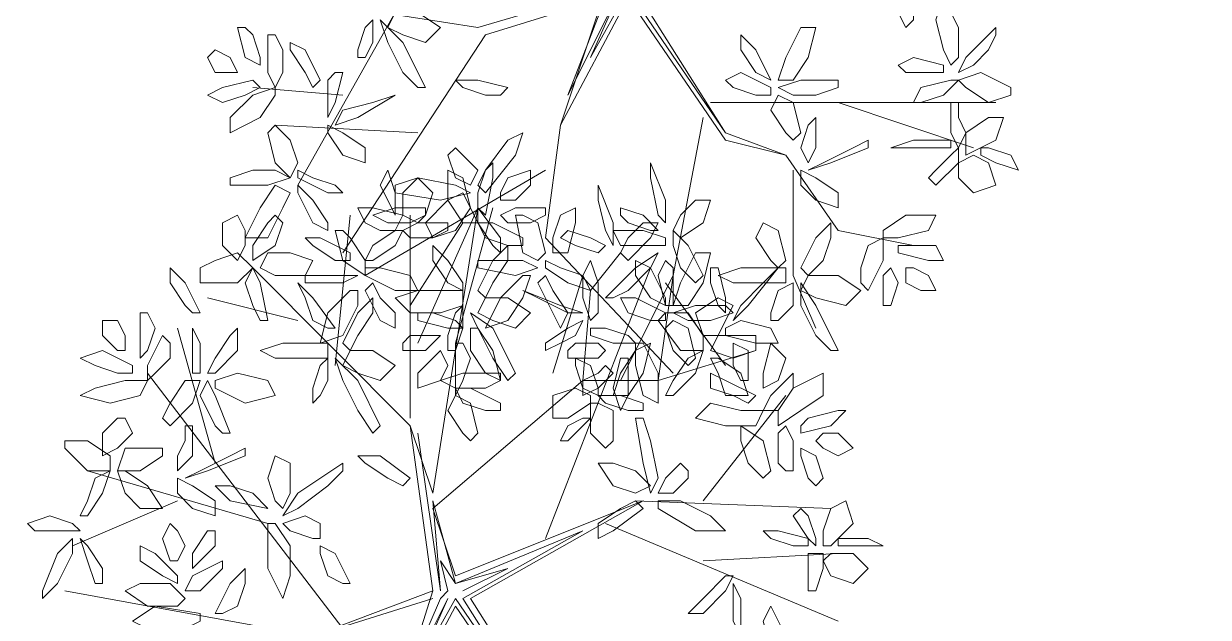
# Model space of a CAD drawing. Header units: millimetres. Extents: x 2529 to 2673, y 1639 to 1859.
# Drawn here: x 2637.251 to 2641.707, y 1714.705 to 1716.936 of the extents above; entities that cross this region are included whole.
import ezdxf

# ---------------------------------------------------------------- set-up
doc = ezdxf.new("R2010")
doc.units = ezdxf.units.MM
doc.layers.add('PDF_0', color=7, linetype='Continuous')

msp = doc.modelspace()

# ---------------------------------------------------------------- linework, layer by layer
at = {"layer": 'PDF_0', "lineweight": 9}
for points in [[(2640.597, 1717.0631), (2640.597, 1716.9501), (2640.5687, 1716.9219), (2640.5405, 1716.9784), (2640.5405, 1717.1196), (2640.5687, 1717.1196)], [(2640.7382, 1716.7807), (2640.7664, 1716.8089), (2640.7664, 1716.9219), (2640.7099, 1717.0348), (2640.6817, 1716.9501), (2640.7099, 1716.8372)], [(2638.6202, 1716.9219), (2638.6484, 1716.9784), (2638.7332, 1716.9784), (2638.8179, 1716.9219), (2638.7614, 1716.8654), (2638.6767, 1716.8936)], [(2638.1119, 1716.8936), (2638.1401, 1716.8089), (2638.1401, 1716.7807), (2638.0836, 1716.8089), (2638.0554, 1716.9219), (2638.0836, 1716.9219)], [(2638.5072, 1716.8089), (2638.5355, 1716.8089), (2638.5637, 1716.8654), (2638.5637, 1716.9501), (2638.5355, 1716.9219), (2638.5072, 1716.8372)], [(2638.6767, 1716.7524), (2638.6202, 1716.8654), (2638.592, 1716.9501), (2638.6767, 1716.8654), (2638.7614, 1716.696), (2638.7332, 1716.696)], [(2640.0887, 1716.7242), (2640.1451, 1716.7242), (2640.2016, 1716.8089), (2640.2299, 1716.9219), (2640.1734, 1716.9219), (2640.1169, 1716.8089)], [(2640.8794, 1716.8372), (2640.8229, 1716.7807), (2640.7664, 1716.7524), (2640.7946, 1716.8089), (2640.9076, 1716.9219), (2640.9076, 1716.8936)], [(2638.2248, 1716.8372), (2638.2248, 1716.7524), (2638.1966, 1716.696), (2638.1684, 1716.7524), (2638.1684, 1716.8936), (2638.1966, 1716.8936)], [(2640.0039, 1716.7524), (2640.0604, 1716.7242), (2640.0039, 1716.8372), (2639.9475, 1716.8936), (2639.9475, 1716.8372)], [(2638.0554, 1716.7524), (2637.9707, 1716.7524), (2637.9424, 1716.8089), (2637.9707, 1716.8372), (2638.0272, 1716.8089)], [(2638.3096, 1716.7524), (2638.2531, 1716.8372), (2638.2531, 1716.8654), (2638.3096, 1716.8372), (2638.366, 1716.7242), (2638.3378, 1716.696)], [(2640.6535, 1716.7524), (2640.5687, 1716.7524), (2640.5405, 1716.7807), (2640.597, 1716.8089), (2640.7099, 1716.7807), (2640.7099, 1716.7524)], [(2638.3943, 1716.7242), (2638.3943, 1716.6395), (2638.3943, 1716.583), (2638.4225, 1716.6395), (2638.4508, 1716.7524), (2638.4225, 1716.7524)], [(2640.0039, 1716.6677), (2639.9192, 1716.696), (2639.891, 1716.7242), (2639.9475, 1716.7524), (2640.0604, 1716.696), (2640.0604, 1716.6677)], [(2640.8794, 1716.6395), (2640.7946, 1716.696), (2640.7664, 1716.7242), (2640.8511, 1716.7524), (2640.9641, 1716.696), (2640.9641, 1716.6677)], [(2638.0836, 1716.6677), (2637.9989, 1716.6395), (2637.9424, 1716.6677), (2637.9989, 1716.696), (2638.1119, 1716.7242), (2638.1401, 1716.696)], [(2638.1966, 1716.696), (2638.1966, 1716.6677), (2638.1401, 1716.583), (2638.0272, 1716.5265), (2638.0272, 1716.583), (2638.1119, 1716.6677)], [(2638.9873, 1716.6677), (2638.9026, 1716.696), (2638.8744, 1716.7242), (2638.9591, 1716.7242), (2639.072, 1716.696), (2639.0438, 1716.6677)], [(2640.2299, 1716.6677), (2640.1451, 1716.6677), (2640.0887, 1716.696), (2640.1734, 1716.7242), (2640.3146, 1716.7242), (2640.3146, 1716.696)], [(2640.7099, 1716.6677), (2640.6252, 1716.6395), (2640.597, 1716.6395), (2640.6252, 1716.696), (2640.7382, 1716.7242), (2640.7664, 1716.7242)], [(2638.5637, 1716.6395), (2638.6484, 1716.6677), (2638.5072, 1716.583), (2638.4225, 1716.5548), (2638.4508, 1716.6112)], [(2640.1169, 1716.5265), (2640.0604, 1716.6112), (2640.0887, 1716.6677), (2640.1451, 1716.6395), (2640.1734, 1716.5265), (2640.1451, 1716.4983)], [(2640.7664, 1716.583), (2640.7946, 1716.5265), (2640.7664, 1716.47), (2640.7382, 1716.5265), (2640.7382, 1716.6395), (2640.7664, 1716.6395)], [(2640.2016, 1716.5548), (2640.2299, 1716.583), (2640.2299, 1716.47), (2640.2016, 1716.4136), (2640.1734, 1716.47)], [(2640.7946, 1716.5265), (2640.8794, 1716.583), (2640.9358, 1716.583), (2640.9076, 1716.4983), (2640.7946, 1716.4418), (2640.7946, 1716.47)], [(2638.2531, 1716.4983), (2638.2813, 1716.4136), (2638.2531, 1716.3571), (2638.1966, 1716.4136), (2638.1684, 1716.5265), (2638.1966, 1716.5548)], [(2638.3943, 1716.5548), (2638.3943, 1716.5265), (2638.4508, 1716.4418), (2638.5355, 1716.4136), (2638.5355, 1716.47), (2638.4508, 1716.5265)], [(2638.9873, 1716.3853), (2639.072, 1716.4983), (2639.1285, 1716.5265), (2639.1003, 1716.4418), (2638.9873, 1716.3006), (2638.9591, 1716.3289)], [(2640.3711, 1716.47), (2640.2581, 1716.4136), (2640.2016, 1716.3853), (2640.2863, 1716.4136), (2640.4275, 1716.47), (2640.4275, 1716.4983)], [(2640.6817, 1716.47), (2640.5687, 1716.47), (2640.5123, 1716.47), (2640.597, 1716.4983), (2640.7382, 1716.4983), (2640.7382, 1716.47)], [(2638.8744, 1716.47), (2638.8461, 1716.4418), (2638.8744, 1716.3571), (2638.9308, 1716.3289), (2638.9591, 1716.3853), (2638.9026, 1716.4418)], [(2640.6817, 1716.3853), (2640.7382, 1716.4418), (2640.7664, 1716.47), (2640.7664, 1716.4136), (2640.6817, 1716.3289), (2640.6535, 1716.3571)], [(2640.7664, 1716.4136), (2640.8229, 1716.4418), (2640.8794, 1716.4136), (2640.9076, 1716.3289), (2640.8229, 1716.3006), (2640.7664, 1716.3571)], [(2640.8511, 1716.47), (2640.8511, 1716.4418), (2640.9076, 1716.4136), (2640.9923, 1716.3853), (2640.9641, 1716.4418), (2640.8794, 1716.47)], [(2638.1119, 1716.3853), (2638.1966, 1716.3853), (2638.2531, 1716.3571), (2638.1684, 1716.3289), (2638.0272, 1716.3289), (2638.0272, 1716.3571)], [(2638.3378, 1716.3571), (2638.4225, 1716.3289), (2638.4508, 1716.3006), (2638.3943, 1716.3006), (2638.2813, 1716.3571), (2638.2813, 1716.3853)], [(2638.6484, 1716.2159), (2638.6484, 1716.2441), (2638.6484, 1716.3006), (2638.6202, 1716.3853), (2638.592, 1716.3289), (2638.6202, 1716.2724)], [(2638.9591, 1716.1877), (2638.9026, 1716.1877), (2638.8461, 1716.2724), (2638.8461, 1716.3853), (2638.9026, 1716.3571), (2638.9308, 1716.2441)], [(2638.9591, 1716.3006), (2638.9873, 1716.3853), (2639.0156, 1716.4136), (2639.0156, 1716.3571), (2638.9873, 1716.2159), (2638.9591, 1716.2441)], [(2639.0438, 1716.2724), (2639.0438, 1716.3006), (2639.072, 1716.3571), (2639.1568, 1716.3853), (2639.1568, 1716.3289), (2639.1003, 1716.2724)], [(2639.6086, 1716.3571), (2639.6086, 1716.4136), (2639.6651, 1716.2724), (2639.6651, 1716.1877), (2639.6368, 1716.2159)], [(2640.1734, 1716.3853), (2640.1734, 1716.3289), (2640.2299, 1716.2724), (2640.3146, 1716.2441), (2640.3146, 1716.3006), (2640.2299, 1716.3571)], [(2638.7332, 1716.3571), (2638.8744, 1716.3289), (2638.9308, 1716.3006), (2638.8179, 1716.2724), (2638.6484, 1716.3006), (2638.6484, 1716.3289)], [(2638.7332, 1716.1877), (2638.6767, 1716.2159), (2638.6767, 1716.3006), (2638.7332, 1716.3571), (2638.7896, 1716.3006), (2638.7614, 1716.2159)], [(2638.2531, 1716.3006), (2638.1966, 1716.3289), (2638.1401, 1716.2441), (2638.0836, 1716.1312), (2638.1684, 1716.1312), (2638.2248, 1716.2441)], [(2638.3378, 1716.2724), (2638.3943, 1716.1877), (2638.3943, 1716.1594), (2638.3378, 1716.1877), (2638.2813, 1716.3006), (2638.2813, 1716.3289)], [(2638.9026, 1716.3006), (2638.9308, 1716.2441), (2638.8744, 1716.1594), (2638.7896, 1716.1312), (2638.7614, 1716.1877), (2638.8461, 1716.2724)], [(2639.4109, 1716.2724), (2639.4109, 1716.3289), (2639.4674, 1716.1877), (2639.4674, 1716.1029), (2639.4391, 1716.1594)], [(2639.6933, 1716.1594), (2639.7215, 1716.1312), (2639.8063, 1716.1877), (2639.8345, 1716.2724), (2639.778, 1716.2724), (2639.7215, 1716.2159)], [(2638.0836, 1716.1594), (2638.0836, 1716.1029), (2638.0554, 1716.0465), (2637.9989, 1716.1029), (2637.9989, 1716.1877), (2638.0554, 1716.2159)], [(2638.1966, 1716.2159), (2638.2248, 1716.1877), (2638.1966, 1716.1029), (2638.1119, 1716.0465), (2638.1119, 1716.1029), (2638.1684, 1716.1877)], [(2638.592, 1716.1594), (2638.5355, 1716.1877), (2638.5072, 1716.2441), (2638.5637, 1716.2441), (2638.6767, 1716.2159), (2638.6484, 1716.1594)], [(2638.7049, 1716.1877), (2638.6202, 1716.1877), (2638.5637, 1716.2159), (2638.6484, 1716.2441), (2638.7614, 1716.2441), (2638.7614, 1716.2159)], [(2638.9591, 1716.1877), (2638.9591, 1716.2441), (2639.0438, 1716.1312), (2639.0438, 1716.0747), (2639.0156, 1716.1029)], [(2639.1568, 1716.1877), (2639.072, 1716.1877), (2639.0438, 1716.2159), (2639.1003, 1716.2441), (2639.2132, 1716.2441), (2639.2132, 1716.2159)], [(2639.185, 1716.1877), (2639.2132, 1716.0747), (2639.185, 1716.0465), (2639.1285, 1716.0747), (2639.1003, 1716.2159), (2639.1285, 1716.2159)], [(2639.2415, 1716.1312), (2639.2697, 1716.2159), (2639.3262, 1716.2441), (2639.3262, 1716.1877), (2639.2979, 1716.0747), (2639.2415, 1716.0747)], [(2639.5239, 1716.1877), (2639.6086, 1716.1594), (2639.6368, 1716.1594), (2639.5803, 1716.2159), (2639.4956, 1716.2441), (2639.4956, 1716.2159)], [(2640.484, 1716.1312), (2640.484, 1716.1594), (2640.5687, 1716.2159), (2640.6817, 1716.2159), (2640.6535, 1716.1594), (2640.5405, 1716.1312)], [(2638.479, 1716.1312), (2638.5355, 1716.0465), (2638.5355, 1715.99), (2638.4508, 1716.0465), (2638.4225, 1716.1594), (2638.4508, 1716.1594)], [(2638.5637, 1716.1029), (2638.6484, 1716.1594), (2638.6767, 1716.1594), (2638.6484, 1716.1029), (2638.5637, 1716.0465), (2638.5355, 1716.0465)], [(2638.7896, 1716.1312), (2638.7049, 1716.1312), (2638.6767, 1716.1594), (2638.7332, 1716.1877), (2638.8461, 1716.1877), (2638.8461, 1716.1594)], [(2639.072, 1716.1029), (2638.9873, 1716.1312), (2638.9591, 1716.1877), (2639.0156, 1716.1877), (2639.1285, 1716.1312), (2639.1285, 1716.1029)], [(2639.3262, 1716.1029), (2639.4109, 1716.0747), (2639.4391, 1716.1029), (2639.3827, 1716.1312), (2639.2979, 1716.1594), (2639.2697, 1716.1312)], [(2639.6651, 1716.1029), (2639.6651, 1716.1312), (2639.5803, 1716.1594), (2639.4674, 1716.1594), (2639.4956, 1716.1029), (2639.6086, 1716.1029)], [(2639.4956, 1716.0747), (2639.5239, 1716.0465), (2639.6086, 1716.1312), (2639.6368, 1716.1877), (2639.5803, 1716.1877), (2639.5239, 1716.1312)], [(2639.7215, 1716.0182), (2639.6933, 1716.1029), (2639.6933, 1716.1594), (2639.7498, 1716.1029), (2639.8063, 1715.99), (2639.778, 1715.9617)], [(2640.0604, 1716.0465), (2640.0039, 1716.1312), (2640.0322, 1716.1877), (2640.0887, 1716.1594), (2640.1169, 1716.0465), (2640.0887, 1716.0182)], [(2640.2581, 1716.0465), (2640.2863, 1716.1312), (2640.2863, 1716.1877), (2640.2299, 1716.1312), (2640.1734, 1716.0182), (2640.2016, 1715.99)], [(2638.4225, 1716.0465), (2638.3378, 1716.1029), (2638.3096, 1716.1312), (2638.366, 1716.1312), (2638.479, 1716.0747), (2638.479, 1716.0465)], [(2640.3993, 1716.0182), (2640.4275, 1716.1029), (2640.484, 1716.1312), (2640.484, 1716.0465), (2640.4275, 1715.9335), (2640.3993, 1715.9617)], [(2637.9707, 1716.0465), (2638.0554, 1716.0747), (2638.1119, 1716.0182), (2638.0554, 1715.9617), (2637.9142, 1715.9617), (2637.9142, 1716.0182)], [(2638.1401, 1716.0182), (2638.1684, 1716.0747), (2638.2531, 1716.0747), (2638.3378, 1716.0465), (2638.3096, 1715.99), (2638.1966, 1715.99)], [(2638.8461, 1715.9617), (2638.7896, 1716.0465), (2638.7896, 1716.1029), (2638.8461, 1716.0465), (2638.9026, 1715.9617), (2638.9026, 1715.9335)], [(2639.0156, 1715.9617), (2639.072, 1716.0465), (2639.072, 1716.1029), (2639.0156, 1716.0465), (2638.9591, 1715.9335), (2638.9873, 1715.9053)], [(2639.5239, 1715.9335), (2639.6086, 1716.0182), (2639.6368, 1716.0747), (2639.5521, 1716.0182), (2639.4391, 1715.9053), (2639.4674, 1715.9053)], [(2639.6933, 1715.877), (2639.7498, 1715.877), (2639.8063, 1715.9617), (2639.8345, 1716.0747), (2639.778, 1716.0747), (2639.7215, 1715.9617)], [(2640.597, 1716.1029), (2640.6817, 1716.1029), (2640.7099, 1716.0465), (2640.6535, 1716.0465), (2640.5405, 1716.0747), (2640.5405, 1716.1029)], [(2639.0156, 1716.0465), (2639.1285, 1716.0465), (2639.185, 1716.0182), (2639.1003, 1715.99), (2638.9591, 1716.0182), (2638.9591, 1716.0465)], [(2639.2697, 1716.0182), (2639.3544, 1715.99), (2639.3827, 1715.9335), (2639.2979, 1715.9617), (2639.2132, 1716.0182), (2639.2132, 1716.0465)], [(2639.3827, 1715.8205), (2639.4109, 1715.8488), (2639.4109, 1715.9617), (2639.3827, 1716.0465), (2639.3544, 1715.99), (2639.3544, 1715.9053)], [(2639.6086, 1715.9053), (2639.5521, 1715.99), (2639.5521, 1716.0465), (2639.6086, 1716.0182), (2639.6651, 1715.9053), (2639.6651, 1715.877)], [(2639.6933, 1715.9335), (2639.6933, 1716.0182), (2639.6651, 1716.0465), (2639.6368, 1715.99), (2639.6651, 1715.877), (2639.6933, 1715.877)], [(2637.8577, 1715.877), (2637.8012, 1715.9617), (2637.8012, 1716.0182), (2637.8577, 1715.9617), (2637.9142, 1715.8488), (2637.886, 1715.8488)], [(2638.1119, 1715.877), (2638.0836, 1715.9617), (2638.1119, 1716.0182), (2638.1401, 1715.9617), (2638.1684, 1715.8205), (2638.1401, 1715.8205)], [(2638.366, 1715.99), (2638.479, 1715.99), (2638.5072, 1715.99), (2638.4508, 1715.9617), (2638.3096, 1715.9617), (2638.3096, 1715.99)], [(2638.592, 1716.0182), (2638.7049, 1715.99), (2638.7332, 1715.9335), (2638.6484, 1715.9335), (2638.5355, 1715.99), (2638.5355, 1716.0182)], [(2639.1568, 1715.99), (2639.1285, 1715.99), (2639.0438, 1715.9053), (2638.9873, 1715.7923), (2639.072, 1715.8205), (2639.1285, 1715.9053)], [(2639.2415, 1715.9335), (2639.2979, 1715.8488), (2639.2697, 1715.7923), (2639.2415, 1715.8488), (2639.185, 1715.9617), (2639.2132, 1715.99)], [(2639.8345, 1715.9617), (2639.8627, 1715.877), (2639.891, 1715.8488), (2639.891, 1715.9053), (2639.8627, 1716.0182), (2639.8345, 1716.0182)], [(2640.0604, 1715.9617), (2639.9192, 1715.9617), (2639.8627, 1715.99), (2639.9475, 1716.0182), (2640.1169, 1716.0182), (2640.1169, 1715.9617)], [(2640.0322, 1715.9617), (2640.0887, 1716.0182), (2639.9757, 1715.877), (2639.9192, 1715.8205), (2639.9475, 1715.877)], [(2640.1734, 1715.9335), (2640.2016, 1715.99), (2640.3146, 1715.99), (2640.3993, 1715.9335), (2640.3428, 1715.877), (2640.2299, 1715.9053)], [(2640.484, 1715.9053), (2640.484, 1715.99), (2640.5123, 1716.0182), (2640.5405, 1715.9617), (2640.5123, 1715.877), (2640.484, 1715.877)], [(2640.5687, 1716.0182), (2640.597, 1716.0182), (2640.6535, 1715.99), (2640.6817, 1715.9335), (2640.6252, 1715.9335), (2640.5687, 1715.9617)], [(2638.3378, 1715.8205), (2638.3096, 1715.9053), (2638.2813, 1715.9617), (2638.3378, 1715.9053), (2638.4225, 1715.7923), (2638.3943, 1715.7923)], [(2638.592, 1715.9053), (2638.6484, 1715.8488), (2638.6484, 1715.7923), (2638.592, 1715.8205), (2638.5355, 1715.9335), (2638.5637, 1715.9617)], [(2640.0604, 1715.8205), (2640.0887, 1715.8205), (2640.1451, 1715.877), (2640.1451, 1715.9617), (2640.0887, 1715.9335), (2640.0604, 1715.8488)], [(2640.2299, 1715.7641), (2640.1734, 1715.877), (2640.1734, 1715.9617), (2640.2299, 1715.877), (2640.3146, 1715.7076), (2640.2863, 1715.7076)], [(2638.5072, 1715.9335), (2638.479, 1715.9335), (2638.3943, 1715.8488), (2638.366, 1715.7358), (2638.4508, 1715.7641), (2638.5072, 1715.877)], [(2638.5072, 1715.7641), (2638.5637, 1715.8488), (2638.5637, 1715.9053), (2638.5072, 1715.8488), (2638.4508, 1715.7358), (2638.479, 1715.7076)], [(2638.8179, 1715.8488), (2638.7049, 1715.8488), (2638.6484, 1715.9053), (2638.7332, 1715.9335), (2638.9026, 1715.9335), (2638.9026, 1715.877)], [(2638.9591, 1715.8488), (2638.9873, 1715.9053), (2639.072, 1715.9053), (2639.1568, 1715.8488), (2639.1003, 1715.7923), (2639.0156, 1715.8205)], [(2639.185, 1715.9053), (2639.1285, 1715.9335), (2639.2697, 1715.877), (2639.3544, 1715.8488), (2639.2979, 1715.8488)], [(2639.6086, 1715.8205), (2639.5239, 1715.8488), (2639.4956, 1715.9053), (2639.5521, 1715.9053), (2639.6651, 1715.8488), (2639.6651, 1715.8205)], [(2639.891, 1715.8205), (2639.8627, 1715.7641), (2639.8063, 1715.7641), (2639.778, 1715.8488), (2639.8627, 1715.9053), (2639.9192, 1715.877)], [(2637.7448, 1715.7923), (2637.7165, 1715.7076), (2637.6883, 1715.6793), (2637.6883, 1715.7358), (2637.6883, 1715.8488), (2637.7165, 1715.8488)], [(2638.7896, 1715.8488), (2638.8744, 1715.8205), (2638.9026, 1715.7923), (2638.8461, 1715.7923), (2638.7332, 1715.8205), (2638.7332, 1715.8488)], [(2638.8461, 1715.7076), (2638.8744, 1715.7076), (2638.9026, 1715.7923), (2638.9026, 1715.877), (2638.8744, 1715.8488), (2638.8461, 1715.7641)], [(2639.0156, 1715.6793), (2638.9591, 1715.7923), (2638.9308, 1715.8488), (2639.0156, 1715.7923), (2639.1003, 1715.6229), (2639.072, 1715.5946)], [(2639.7498, 1715.8488), (2639.8063, 1715.7641), (2639.8063, 1715.7076), (2639.7215, 1715.7076), (2639.6368, 1715.8205), (2639.6651, 1715.8488)], [(2639.8345, 1715.8205), (2639.7498, 1715.8205), (2639.6933, 1715.8488), (2639.778, 1715.877), (2639.891, 1715.877), (2639.9192, 1715.8488)], [(2637.6318, 1715.7076), (2637.6036, 1715.7076), (2637.5471, 1715.7641), (2637.5471, 1715.8205), (2637.6036, 1715.8205), (2637.6318, 1715.7641)], [(2639.2697, 1715.7358), (2639.3262, 1715.7641), (2639.3544, 1715.8205), (2639.2979, 1715.7923), (2639.2132, 1715.7358), (2639.2132, 1715.7076)], [(2639.6933, 1715.7076), (2639.6651, 1715.7923), (2639.6933, 1715.8205), (2639.7498, 1715.7923), (2639.778, 1715.6793), (2639.7498, 1715.6511)], [(2639.891, 1715.7923), (2639.891, 1715.7641), (2640.0039, 1715.7358), (2640.0887, 1715.7358), (2640.0604, 1715.7923), (2639.9475, 1715.8205)], [(2637.8012, 1715.6793), (2637.7448, 1715.6229), (2637.7165, 1715.5946), (2637.7165, 1715.6511), (2637.773, 1715.7641), (2637.8012, 1715.7358)], [(2637.886, 1715.6511), (2637.886, 1715.7641), (2637.886, 1715.7923), (2637.9142, 1715.7358), (2637.9142, 1715.6229), (2637.886, 1715.6229)], [(2637.9707, 1715.6793), (2638.0272, 1715.7641), (2638.0554, 1715.7923), (2638.0554, 1715.7076), (2637.9707, 1715.6229), (2637.9424, 1715.6229)], [(2638.7049, 1715.7641), (2638.7896, 1715.7641), (2638.8179, 1715.7641), (2638.7614, 1715.7076), (2638.6767, 1715.7076), (2638.6767, 1715.7358)], [(2638.9308, 1715.7923), (2638.9591, 1715.7923), (2639.0156, 1715.7076), (2639.0438, 1715.5946), (2638.9873, 1715.6229), (2638.9308, 1715.7076)], [(2639.4391, 1715.7923), (2639.5239, 1715.7641), (2639.5521, 1715.7358), (2639.4674, 1715.7358), (2639.3827, 1715.7641), (2639.3827, 1715.7923)], [(2640.0039, 1715.7641), (2640.0039, 1715.7076), (2639.9192, 1715.6793), (2639.8345, 1715.7076), (2639.8627, 1715.7641), (2639.9475, 1715.7641)], [(2638.3096, 1715.6793), (2638.1966, 1715.6793), (2638.1401, 1715.7076), (2638.2248, 1715.7358), (2638.3943, 1715.7358), (2638.3943, 1715.6793)], [(2638.9308, 1715.6793), (2638.9026, 1715.5946), (2638.8744, 1715.5381), (2638.8744, 1715.6229), (2638.8744, 1715.7358), (2638.9026, 1715.7358)], [(2639.3262, 1715.7358), (2639.4109, 1715.7358), (2639.4391, 1715.7076), (2639.4109, 1715.6793), (2639.2979, 1715.6793), (2639.2979, 1715.7076)], [(2639.4674, 1715.5381), (2639.5239, 1715.5381), (2639.5803, 1715.6229), (2639.6086, 1715.7358), (2639.5521, 1715.7076), (2639.4956, 1715.6229)], [(2639.5521, 1715.7358), (2639.5803, 1715.7358), (2639.6368, 1715.6229), (2639.6368, 1715.5099), (2639.5803, 1715.5381), (2639.5521, 1715.6511)], [(2639.9757, 1715.5946), (2639.9475, 1715.5946), (2639.9192, 1715.6511), (2639.9192, 1715.7358), (2639.9757, 1715.7076), (2639.9757, 1715.6511)], [(2640.1169, 1715.6793), (2640.0887, 1715.5946), (2640.0322, 1715.5664), (2640.0322, 1715.6229), (2640.0604, 1715.7358), (2640.0887, 1715.7076)], [(2637.6036, 1715.6229), (2637.5189, 1715.6511), (2637.4624, 1715.6793), (2637.5471, 1715.7076), (2637.66, 1715.6511), (2637.66, 1715.6229)], [(2638.3378, 1715.5099), (2638.366, 1715.5381), (2638.3943, 1715.5946), (2638.3943, 1715.6793), (2638.366, 1715.6511), (2638.3378, 1715.5664)], [(2638.5072, 1715.4817), (2638.4508, 1715.5946), (2638.4225, 1715.6793), (2638.5072, 1715.5946), (2638.592, 1715.4252), (2638.5637, 1715.3969)], [(2638.4508, 1715.6511), (2638.479, 1715.7076), (2638.5637, 1715.7076), (2638.6484, 1715.6511), (2638.592, 1715.5946), (2638.5072, 1715.6229)], [(2638.8179, 1715.7076), (2638.8461, 1715.6511), (2638.8179, 1715.5946), (2638.7332, 1715.5664), (2638.7332, 1715.6229), (2638.7896, 1715.6793)], [(2639.3827, 1715.6511), (2639.4109, 1715.5664), (2639.4109, 1715.5381), (2639.3544, 1715.5664), (2639.3262, 1715.6511), (2639.3262, 1715.6793)], [(2639.5239, 1715.6229), (2639.5239, 1715.5381), (2639.4956, 1715.4817), (2639.4674, 1715.5664), (2639.4956, 1715.6793), (2639.5239, 1715.6793)], [(2639.6933, 1715.5946), (2639.7498, 1715.6793), (2639.8063, 1715.7076), (2639.778, 1715.6229), (2639.6933, 1715.5381), (2639.6651, 1715.5381)], [(2639.8345, 1715.6793), (2639.8627, 1715.6793), (2639.9475, 1715.6229), (2639.9757, 1715.5381), (2639.891, 1715.5381), (2639.8627, 1715.6229)], [(2639.4391, 1715.6511), (2639.4674, 1715.6229), (2639.4109, 1715.5664), (2639.3544, 1715.5381), (2639.3544, 1715.5946), (2639.4109, 1715.6229)], [(2637.7165, 1715.5946), (2637.6883, 1715.5381), (2637.5753, 1715.5099), (2637.4624, 1715.5381), (2637.5189, 1715.5664), (2637.6318, 1715.5946)], [(2637.8012, 1715.5099), (2637.8577, 1715.5946), (2637.9142, 1715.5946), (2637.886, 1715.5099), (2637.8012, 1715.4252), (2637.773, 1715.4534)], [(2637.9707, 1715.4252), (2637.9142, 1715.5381), (2637.9424, 1715.5946), (2637.9707, 1715.5381), (2638.0272, 1715.3969), (2637.9989, 1715.3969)], [(2637.9707, 1715.5946), (2637.9707, 1715.5664), (2638.0836, 1715.5099), (2638.1966, 1715.5381), (2638.1684, 1715.5946), (2638.0554, 1715.6229)], [(2638.9873, 1715.5664), (2638.8744, 1715.5664), (2638.8179, 1715.5946), (2638.9026, 1715.6229), (2639.0438, 1715.6229), (2639.0438, 1715.5946)], [(2639.9192, 1715.5381), (2639.8345, 1715.5664), (2639.8345, 1715.6229), (2639.891, 1715.5946), (2640.0039, 1715.5381), (2639.9757, 1715.5099)], [(2640.1451, 1715.5664), (2640.0887, 1715.4817), (2640.0322, 1715.4817), (2640.0604, 1715.5381), (2640.1451, 1715.6229), (2640.1451, 1715.5946)], [(2640.0887, 1715.4252), (2640.0887, 1715.4817), (2640.1451, 1715.5664), (2640.2581, 1715.6229), (2640.2581, 1715.5381), (2640.1734, 1715.4817)], [(2638.9026, 1715.3969), (2638.8461, 1715.4817), (2638.8744, 1715.5381), (2638.9308, 1715.5099), (2638.9591, 1715.3969), (2638.9308, 1715.3687)], [(2638.9873, 1715.4817), (2638.9026, 1715.5099), (2638.8744, 1715.5664), (2638.9308, 1715.5664), (2639.0438, 1715.5099), (2639.0438, 1715.4817)], [(2639.3827, 1715.5381), (2639.3827, 1715.5099), (2639.2979, 1715.4534), (2639.2415, 1715.4534), (2639.2415, 1715.5381), (2639.3262, 1715.5664)], [(2639.5239, 1715.4817), (2639.4391, 1715.5099), (2639.4109, 1715.5381), (2639.4956, 1715.5381), (2639.5803, 1715.5099), (2639.5803, 1715.4817)], [(2639.4674, 1715.4817), (2639.4674, 1715.3687), (2639.4391, 1715.3405), (2639.3827, 1715.3969), (2639.3827, 1715.5099), (2639.4109, 1715.5099)], [(2640.0322, 1715.4817), (2640.0039, 1715.4252), (2639.891, 1715.4252), (2639.778, 1715.4534), (2639.8345, 1715.5099), (2639.9475, 1715.4817)], [(2637.66, 1715.3969), (2637.6036, 1715.3405), (2637.5471, 1715.3122), (2637.5471, 1715.3969), (2637.6036, 1715.4534), (2637.6318, 1715.4534)], [(2639.3827, 1715.4534), (2639.3544, 1715.4534), (2639.2979, 1715.4252), (2639.2697, 1715.3687), (2639.2979, 1715.3687), (2639.3544, 1715.4252)], [(2639.6086, 1715.3687), (2639.6368, 1715.2275), (2639.6086, 1715.171), (2639.5803, 1715.284), (2639.5521, 1715.4534), (2639.5803, 1715.4534)], [(2640.2016, 1715.4534), (2640.3146, 1715.4817), (2640.3428, 1715.4817), (2640.2863, 1715.4252), (2640.1734, 1715.3969), (2640.1734, 1715.4252)], [(2637.8577, 1715.3687), (2637.8295, 1715.3122), (2637.8295, 1715.2557), (2637.886, 1715.3122), (2637.886, 1715.4252), (2637.8577, 1715.4252)], [(2639.9757, 1715.284), (2639.9475, 1715.3687), (2639.9475, 1715.4252), (2640.0322, 1715.3687), (2640.0604, 1715.2557), (2640.0322, 1715.2275)], [(2640.0887, 1715.284), (2640.0887, 1715.3969), (2640.1169, 1715.4252), (2640.1451, 1715.3687), (2640.1451, 1715.2557), (2640.1169, 1715.2557)], [(2637.4906, 1715.3687), (2637.5753, 1715.3122), (2637.5753, 1715.2557), (2637.4906, 1715.2557), (2637.4059, 1715.3405), (2637.4059, 1715.3687)], [(2640.2299, 1715.3687), (2640.2581, 1715.3969), (2640.3146, 1715.3969), (2640.3711, 1715.3405), (2640.3146, 1715.3122), (2640.2581, 1715.3405)], [(2637.773, 1715.3405), (2637.773, 1715.3122), (2637.6883, 1715.2557), (2637.6036, 1715.2557), (2637.6318, 1715.3405), (2637.7165, 1715.3405)], [(2638.0272, 1715.3122), (2637.9142, 1715.2557), (2637.8577, 1715.2275), (2637.9424, 1715.2557), (2638.0836, 1715.3122), (2638.0836, 1715.3405)], [(2638.2248, 1715.1145), (2638.1966, 1715.1428), (2638.1684, 1715.2275), (2638.1966, 1715.3122), (2638.2531, 1715.284), (2638.2531, 1715.171)], [(2638.6202, 1715.2275), (2638.5355, 1715.284), (2638.5072, 1715.3122), (2638.592, 1715.3122), (2638.7049, 1715.2275), (2638.6767, 1715.1993)], [(2640.2016, 1715.2275), (2640.1734, 1715.3122), (2640.1734, 1715.3405), (2640.2299, 1715.3122), (2640.2581, 1715.2275), (2640.2299, 1715.1993)], [(2638.3943, 1715.1993), (2638.2813, 1715.1145), (2638.2248, 1715.0863), (2638.2813, 1715.171), (2638.4508, 1715.284), (2638.4508, 1715.2557)], [(2639.6086, 1715.1993), (2639.5521, 1715.171), (2639.4674, 1715.1993), (2639.4109, 1715.284), (2639.4674, 1715.284), (2639.5521, 1715.2557)], [(2639.7498, 1715.2557), (2639.7215, 1715.284), (2639.6651, 1715.2275), (2639.6368, 1715.171), (2639.6933, 1715.171), (2639.7498, 1715.2275)], [(2637.4906, 1715.1428), (2637.5189, 1715.2275), (2637.5753, 1715.2557), (2637.5471, 1715.171), (2637.4906, 1715.0863), (2637.4624, 1715.0863)], [(2637.6036, 1715.2557), (2637.6318, 1715.2557), (2637.7165, 1715.1993), (2637.773, 1715.1145), (2637.6883, 1715.1145), (2637.6318, 1715.171)], [(2637.8295, 1715.2275), (2637.8295, 1715.171), (2637.886, 1715.1145), (2637.9707, 1715.0863), (2637.9707, 1715.1428), (2637.886, 1715.1993)], [(2638.1119, 1715.171), (2638.1684, 1715.1145), (2638.0272, 1715.1428), (2637.9707, 1715.1993), (2638.0272, 1715.1993)], [(2639.4956, 1715.1145), (2639.4109, 1715.0581), (2639.4109, 1715.0016), (2639.4674, 1715.0298), (2639.5803, 1715.1145), (2639.5521, 1715.1428)], [(2639.7215, 1715.1428), (2639.8345, 1715.0863), (2639.891, 1715.0298), (2639.778, 1715.0298), (2639.6368, 1715.1145), (2639.6368, 1715.1428)], [(2640.2581, 1715.0298), (2640.2863, 1715.1145), (2640.3428, 1715.1428), (2640.3711, 1715.0581), (2640.2863, 1714.9733), (2640.2581, 1714.9733)], [(2640.2016, 1715.0863), (2640.2299, 1715.0016), (2640.2299, 1714.9733), (2640.2016, 1715.0016), (2640.1451, 1715.0863), (2640.1734, 1715.1145)], [(2637.4624, 1715.0298), (2637.4341, 1715.0581), (2637.3494, 1715.0863), (2637.2647, 1715.0581), (2637.2929, 1715.0298), (2637.4059, 1715.0298)], [(2637.8295, 1714.9169), (2637.8012, 1714.9169), (2637.773, 1715.0016), (2637.8012, 1715.0581), (2637.8295, 1715.0298), (2637.8577, 1714.9733)], [(2638.2531, 1714.9733), (2638.2531, 1714.8604), (2638.2248, 1714.7757), (2638.1684, 1714.8886), (2638.1684, 1715.0581), (2638.1966, 1715.0581)], [(2638.366, 1715.0016), (2638.366, 1715.0581), (2638.3096, 1715.0863), (2638.2248, 1715.0581), (2638.2531, 1715.0298), (2638.3378, 1715.0016)], [(2637.3777, 1714.8321), (2637.4341, 1714.9451), (2637.4341, 1715.0016), (2637.3777, 1714.9451), (2637.3212, 1714.8039), (2637.3212, 1714.7757)], [(2637.5471, 1714.8886), (2637.4906, 1714.9733), (2637.4624, 1715.0016), (2637.4906, 1714.9169), (2637.5189, 1714.8321), (2637.5471, 1714.8321)], [(2637.9707, 1714.9733), (2637.9142, 1714.9169), (2637.886, 1714.8886), (2637.886, 1714.9451), (2637.9424, 1715.0298), (2637.9707, 1715.0298)], [(2640.1451, 1714.9733), (2640.0604, 1715.0016), (2640.0322, 1715.0298), (2640.0887, 1715.0298), (2640.2016, 1715.0016), (2640.2016, 1714.9733)], [(2640.3146, 1715.0016), (2640.3146, 1714.9733), (2640.3993, 1714.9733), (2640.484, 1714.9733), (2640.4275, 1715.0016), (2640.3711, 1715.0016)], [(2637.773, 1714.8604), (2637.6883, 1714.9169), (2637.6883, 1714.9733), (2637.7448, 1714.9451), (2637.8295, 1714.8604), (2637.8295, 1714.8321)], [(2638.3943, 1714.8604), (2638.366, 1714.9451), (2638.366, 1714.9733), (2638.4225, 1714.9451), (2638.479, 1714.8321), (2638.4508, 1714.8321)], [(2637.9707, 1714.8604), (2637.9142, 1714.8039), (2637.8577, 1714.8039), (2637.886, 1714.8604), (2637.9989, 1714.9169), (2637.9989, 1714.8886)], [(2640.2016, 1714.8604), (2640.2016, 1714.9451), (2640.2581, 1714.9451), (2640.2581, 1714.8886), (2640.2299, 1714.8039), (2640.2016, 1714.8039)], [(2640.2581, 1714.9169), (2640.2863, 1714.9451), (2640.3711, 1714.9451), (2640.4275, 1714.8886), (2640.3711, 1714.8321), (2640.2863, 1714.8604)], [(2638.0554, 1714.7474), (2638.0836, 1714.8321), (2638.0836, 1714.8886), (2638.0272, 1714.8321), (2637.9707, 1714.7192), (2637.9989, 1714.7192)], [(2637.8577, 1714.7757), (2637.8295, 1714.7474), (2637.7165, 1714.7474), (2637.6318, 1714.8039), (2637.6883, 1714.8321), (2637.8012, 1714.8321)], [(2639.891, 1714.8039), (2639.8063, 1714.7192), (2639.7498, 1714.7192), (2639.8063, 1714.7757), (2639.891, 1714.8604), (2639.9192, 1714.8604)], [(2639.9475, 1714.7757), (2639.9192, 1714.8321), (2639.9192, 1714.691), (2639.9475, 1714.6345), (2639.9475, 1714.691)], [(2637.8577, 1714.6627), (2637.7165, 1714.6627), (2637.66, 1714.691), (2637.7448, 1714.7474), (2637.9142, 1714.7192), (2637.9142, 1714.691)], [(2640.0887, 1714.4933), (2640.1451, 1714.5215), (2640.1169, 1714.6345), (2640.0604, 1714.7474), (2640.0322, 1714.691), (2640.0604, 1714.578)]]:
    msp.add_lwpolyline(points, close=True, dxfattribs=at)
for points in [[(2640.597, 1716.1029), (2640.3146, 1716.1594), (2640.1169, 1716.4418), (2639.891, 1716.4983), (2639.5239, 1717.0348), (2639.2697, 1716.5548), (2639.4391, 1717.0631), (2638.9591, 1716.9219), (2638.0554, 1717.0631)], [(2640.1169, 1716.4418), (2639.891, 1716.5265), (2639.5521, 1717.0631), (2639.891, 1716.5265), (2639.5239, 1717.0631), (2639.3827, 1716.8089), (2639.4956, 1717.0631), (2639.2979, 1716.6677), (2639.4391, 1717.0348), (2638.9873, 1716.8936), (2638.4508, 1716.0747)], [(2638.6484, 1716.9784), (2638.2813, 1716.3289)], [(2638.4508, 1716.6677), (2638.1119, 1716.696)], [(2639.8345, 1716.6395), (2640.9076, 1716.6395)], [(2640.3146, 1716.6395), (2640.8229, 1716.47)], [(2639.8063, 1716.583), (2639.6933, 1715.99)], [(2638.7332, 1716.5265), (2638.1966, 1716.5548)], [(2639.2697, 1716.5548), (2639.2132, 1716.1312), (2639.6933, 1715.6229)], [(2639.2132, 1716.3853), (2638.5355, 1715.99)], [(2640.1451, 1716.3853), (2640.1451, 1715.99), (2640.2299, 1715.7923)], [(2638.4225, 1715.6511), (2638.479, 1716.2159)], [(2638.7332, 1715.7358), (2638.9591, 1716.2441), (2638.7896, 1715.171), (2638.7049, 1715.4252)], [(2638.7049, 1715.4534), (2638.7049, 1716.2159)], [(2639.0156, 1716.2441), (2638.8744, 1715.7358)], [(2638.9026, 1716.1877), (2638.7049, 1715.877)], [(2639.4956, 1715.5946), (2639.6933, 1715.99), (2639.6368, 1715.5946), (2639.3544, 1715.5946), (2639.3827, 1715.9335), (2639.4956, 1716.0747)], [(2639.9475, 1713.8155), (2639.6651, 1713.872), (2639.4674, 1714.1826), (2639.2415, 1714.2109), (2638.8744, 1714.7474), (2638.6202, 1714.2674), (2638.7896, 1714.8039), (2638.7049, 1715.4252), (2638.1119, 1716.0182)], [(2639.2132, 1715.0016), (2639.6086, 1716.0182)], [(2639.3544, 1715.99), (2639.2415, 1715.6229)], [(2639.6651, 1715.9617), (2639.891, 1715.6511)], [(2638.2813, 1715.8205), (2637.9424, 1715.9053)], [(2637.9707, 1715.284), (2637.8295, 1715.7923)], [(2639.6368, 1715.5946), (2640.0039, 1715.7076)], [(2638.4508, 1714.6627), (2637.7165, 1715.6229)], [(2639.3544, 1715.5946), (2638.7896, 1715.1145), (2638.8744, 1714.8604), (2639.5803, 1715.1428), (2638.9308, 1714.7757), (2639.2697, 1714.2391), (2639.4674, 1714.1826)], [(2639.8063, 1715.1428), (2640.1169, 1715.5381)], [(2638.7332, 1715.3969), (2638.8179, 1714.8039), (2638.7896, 1715.1428), (2638.8744, 1714.8321), (2639.3544, 1715.0298), (2638.9026, 1714.7757), (2639.2415, 1714.2391), (2638.8744, 1714.7757), (2638.7332, 1714.5215), (2638.8461, 1714.7757), (2638.6484, 1714.3803), (2638.8179, 1714.7757), (2638.8461, 1714.8039), (2638.8179, 1714.9169), (2638.8744, 1714.8321), (2639.072, 1714.8886), (2638.9026, 1714.8039)], [(2638.1684, 1715.0581), (2637.4906, 1715.2557)], [(2637.8295, 1715.1428), (2637.4341, 1714.9733)], [(2639.5521, 1715.1428), (2640.2863, 1715.1145)], [(2639.4391, 1715.0581), (2640.3146, 1714.691)], [(2639.8063, 1714.9169), (2640.3146, 1714.9451)], [(2638.3378, 1714.6345), (2637.4059, 1714.8039)], [(2638.7896, 1714.7757), (2638.3378, 1714.6345), (2638.7896, 1714.8039)]]:
    msp.add_lwpolyline(points, dxfattribs=at)
at = {"layer": 'PDF_0', "lineweight": 50}
msp.add_arc((2579.8577, 1798.7805), 92.5408, 276.216484, 319.878707, dxfattribs=at)

doc.saveas('drawing.dxf')
